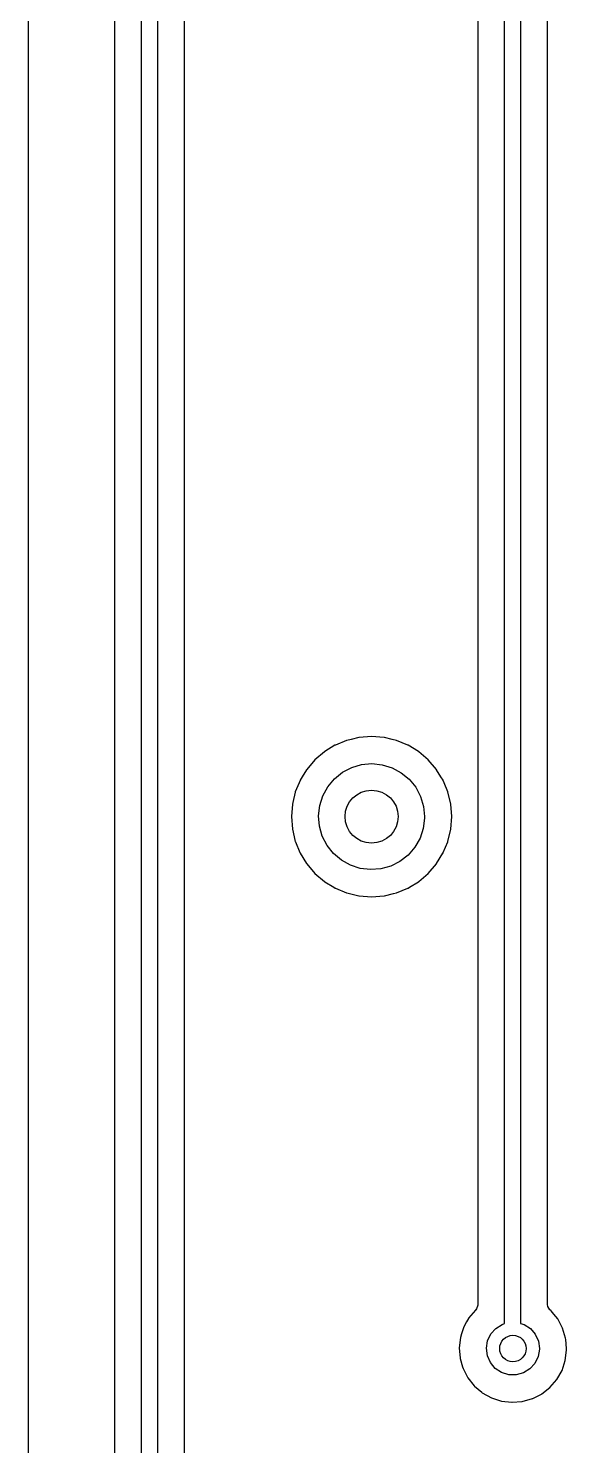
# Model space of a CAD drawing. Extents: x 84 to 124, y -235 to -33.
# Drawn here: x 84.33 to 94.49, y -221.42 to -194.69 of the extents above; entities that cross this region are included whole.
import ezdxf

# ---------------------------------------------------------------- set-up
doc = ezdxf.new("R2010")
doc.units = 0
doc.layers.add('BLACK', color=7, linetype='CONTINUOUS')

msp = doc.modelspace()

# ---------------------------------------------------------------- linework, layer by layer
at = {"layer": 'BLACK', "linetype": 'CONTINUOUS'}
for p, q in [((84.3285, -234.96), (84.3285, -33.0295)), ((86.464, -223.693), (86.464, -181.711)), ((86.764, -181.711), (86.764, -223.693)), ((85.9555, -182.061), (85.9555, -223.34)), ((87.2725, -223.342), (87.2725, -182.064)), ((93.3155, -219.123), (93.3155, -185.667)), ((93.6155, -185.729), (93.6155, -219.119)), ((92.807, -194.484), (92.807, -218.774)), ((94.124, -218.764), (94.124, -194.437)), ((90.1138, -208.214), (89.9198, -208.333)), ((90.118, -208.212), (90.1138, -208.214)), ((90.1226, -208.21), (90.118, -208.212)), ((90.3328, -208.123), (90.1226, -208.21)), ((90.1226, -208.21), (90.1226, -208.21)), ((90.3374, -208.121), (90.3328, -208.123)), ((90.3328, -208.123), (90.3328, -208.123)), ((90.4176, -208.102), (90.3374, -208.121)), ((90.5635, -208.067), (90.4176, -208.102)), ((90.5683, -208.065), (90.5635, -208.067)), ((90.5635, -208.067), (90.5635, -208.067)), ((90.805, -208.047), (90.5683, -208.065)), ((91.0417, -208.065), (90.805, -208.047)), ((91.0465, -208.067), (91.0417, -208.065)), ((91.1924, -208.102), (91.0465, -208.067)), ((91.0465, -208.067), (91.0465, -208.067)), ((91.2726, -208.121), (91.1924, -208.102)), ((91.2772, -208.123), (91.2726, -208.121)), ((91.4874, -208.21), (91.2772, -208.123)), ((91.2772, -208.123), (91.2772, -208.123)), ((91.492, -208.212), (91.4874, -208.21)), ((91.4874, -208.21), (91.4874, -208.21)), ((91.4962, -208.214), (91.492, -208.212)), ((91.6902, -208.333), (91.4962, -208.214)), ((89.735, -208.49), (89.5808, -208.671)), ((89.9156, -208.336), (89.735, -208.49)), ((89.9198, -208.333), (89.9156, -208.336)), ((89.9198, -208.333), (89.9198, -208.333)), ((91.6944, -208.336), (91.6902, -208.333)), ((91.6902, -208.333), (91.6902, -208.333)), ((91.875, -208.49), (91.6944, -208.336)), ((92.0292, -208.671), (91.875, -208.49)), ((89.5782, -208.675), (89.496, -208.809)), ((89.5808, -208.671), (89.5782, -208.675)), ((89.5782, -208.675), (89.5782, -208.675)), ((90.1053, -208.846), (90.2574, -208.723)), ((90.2574, -208.723), (90.4304, -208.633)), ((90.4304, -208.633), (90.6176, -208.578)), ((90.6176, -208.578), (90.812, -208.56)), ((90.812, -208.56), (91.0061, -208.58)), ((91.0061, -208.58), (91.1925, -208.638)), ((91.1925, -208.638), (91.3642, -208.731)), ((91.3642, -208.731), (91.5146, -208.855)), ((92.0318, -208.675), (92.0292, -208.671)), ((92.114, -208.809), (92.0318, -208.675)), ((92.0318, -208.675), (92.0318, -208.675)), ((89.4371, -208.921), (89.3659, -209.092)), ((89.4549, -208.878), (89.4371, -208.921)), ((89.4568, -208.873), (89.4549, -208.878)), ((89.4549, -208.878), (89.4549, -208.878)), ((89.496, -208.809), (89.4568, -208.873)), ((89.8859, -209.166), (89.9799, -208.995)), ((89.9799, -208.995), (90.1053, -208.846)), ((91.5146, -208.855), (91.6379, -209.007)), ((91.6379, -209.007), (91.7295, -209.179)), ((92.1532, -208.873), (92.114, -208.809)), ((92.1551, -208.878), (92.1532, -208.873)), ((92.1729, -208.921), (92.1551, -208.878)), ((92.1551, -208.878), (92.1551, -208.878)), ((92.2441, -209.092), (92.1729, -208.921)), ((89.317, -209.296), (89.3105, -209.323)), ((89.3647, -209.097), (89.317, -209.296)), ((89.3659, -209.092), (89.3647, -209.097)), ((89.8269, -209.352), (89.8859, -209.166)), ((91.7295, -209.179), (91.786, -209.366)), ((92.2453, -209.097), (92.2441, -209.092)), ((92.293, -209.296), (92.2453, -209.097)), ((92.2995, -209.323), (92.293, -209.296)), ((89.3105, -209.323), (89.2918, -209.56)), ((89.2918, -209.56), (89.3105, -209.797)), ((89.8051, -209.546), (89.8269, -209.352)), ((89.8214, -209.741), (89.8051, -209.546)), ((91.8046, -209.588), (91.7801, -209.782)), ((91.786, -209.366), (91.805, -209.56)), ((91.805, -209.56), (91.8046, -209.588)), ((92.3182, -209.56), (92.2995, -209.323)), ((92.2995, -209.797), (92.3182, -209.56)), ((89.3105, -209.797), (89.3659, -210.028)), ((89.8752, -209.928), (89.8214, -209.741)), ((91.7801, -209.782), (91.7185, -209.967)), ((92.2441, -210.028), (92.2995, -209.797)), ((89.3659, -210.028), (89.3678, -210.032)), ((89.3678, -210.032), (89.3678, -210.032)), ((89.3678, -210.032), (89.4517, -210.235)), ((89.9644, -210.102), (89.8752, -209.928)), ((90.0857, -210.255), (89.9644, -210.102)), ((91.7185, -209.967), (91.6221, -210.136)), ((92.1583, -210.235), (92.2422, -210.032)), ((92.2422, -210.032), (92.2441, -210.028)), ((92.2422, -210.032), (92.2422, -210.032)), ((89.4517, -210.235), (89.4568, -210.247)), ((89.4568, -210.247), (89.4593, -210.251)), ((89.4593, -210.251), (89.5782, -210.445)), ((90.2343, -210.381), (90.0857, -210.255)), ((90.4047, -210.476), (90.2343, -210.381)), ((91.4946, -210.284), (91.3408, -210.404)), ((91.6221, -210.136), (91.4946, -210.284)), ((92.0318, -210.445), (92.1507, -210.251)), ((92.1507, -210.251), (92.1532, -210.247)), ((92.1532, -210.247), (92.1583, -210.235)), ((89.5782, -210.445), (89.5782, -210.445)), ((89.5782, -210.445), (89.5808, -210.449)), ((89.5808, -210.449), (89.735, -210.63)), ((89.735, -210.63), (89.9156, -210.784)), ((90.5903, -210.537), (90.4047, -210.476)), ((90.7841, -210.56), (90.5903, -210.537)), ((90.9786, -210.545), (90.7841, -210.56)), ((91.1666, -210.492), (90.9786, -210.545)), ((91.3408, -210.404), (91.1666, -210.492)), ((91.6944, -210.784), (91.875, -210.63)), ((91.875, -210.63), (92.0292, -210.449)), ((92.0292, -210.449), (92.0318, -210.445)), ((92.0318, -210.445), (92.0318, -210.445)), ((89.9156, -210.784), (89.9198, -210.787)), ((89.9198, -210.787), (89.9198, -210.787)), ((89.9198, -210.787), (90.0906, -210.891)), ((90.0906, -210.891), (90.118, -210.908)), ((90.118, -210.908), (90.1226, -210.91)), ((90.1226, -210.91), (90.1226, -210.91)), ((90.1226, -210.91), (90.3328, -210.997)), ((91.2772, -210.997), (91.4874, -210.91)), ((91.4874, -210.91), (91.492, -210.908)), ((91.4874, -210.91), (91.4874, -210.91)), ((91.492, -210.908), (91.5194, -210.891)), ((91.5194, -210.891), (91.6902, -210.787)), ((91.6902, -210.787), (91.6944, -210.784)), ((91.6902, -210.787), (91.6902, -210.787)), ((90.3328, -210.997), (90.3374, -210.999)), ((90.3374, -210.999), (90.3888, -211.011)), ((90.3888, -211.011), (90.5635, -211.053)), ((90.5635, -211.053), (90.5635, -211.053)), ((90.5635, -211.053), (90.5683, -211.055)), ((90.5683, -211.055), (90.805, -211.073)), ((90.805, -211.073), (91.0417, -211.055)), ((91.0417, -211.055), (91.0465, -211.053)), ((91.0465, -211.053), (91.2212, -211.011)), ((91.0465, -211.053), (91.0465, -211.053)), ((91.2212, -211.011), (91.2726, -210.999)), ((91.2726, -210.999), (91.2772, -210.997)), ((92.763, -218.869), (92.6358, -219.02)), ((92.7678, -218.865), (92.763, -218.869)), ((92.7692, -218.864), (92.7678, -218.865)), ((92.787, -218.842), (92.7692, -218.864)), ((92.807, -218.774), (92.787, -218.842)), ((94.1299, -218.802), (94.124, -218.764)), ((94.1697, -218.861), (94.1299, -218.802)), ((94.1847, -218.874), (94.1697, -218.861)), ((94.1911, -218.879), (94.1847, -218.874)), ((94.195, -218.884), (94.1911, -218.879)), ((94.245, -218.945), (94.195, -218.884)), ((94.195, -218.884), (94.195, -218.884)), ((94.3161, -219.032), (94.245, -218.945)), ((92.5387, -219.2), (92.5016, -219.317)), ((92.5406, -219.194), (92.5387, -219.2)), ((92.5387, -219.2), (92.5387, -219.2)), ((92.5977, -219.09), (92.5406, -219.194)), ((92.6329, -219.026), (92.5977, -219.09)), ((92.6358, -219.02), (92.6329, -219.026)), ((92.6329, -219.026), (92.6329, -219.026)), ((93.0541, -219.318), (93.1479, -219.212)), ((93.1479, -219.212), (93.2678, -219.137)), ((93.2678, -219.137), (93.3155, -219.123)), ((93.6155, -219.119), (93.6817, -219.139)), ((93.6817, -219.139), (93.8007, -219.216)), ((94.4089, -219.207), (94.3161, -219.032)), ((94.4661, -219.396), (94.4089, -219.207)), ((92.4808, -219.382), (92.4587, -219.579)), ((92.5016, -219.317), (92.4808, -219.382)), ((92.972, -219.587), (92.9938, -219.447)), ((92.9938, -219.447), (93.0541, -219.318)), ((93.8007, -219.216), (93.8932, -219.324)), ((93.8932, -219.324), (93.9519, -219.453)), ((93.9519, -219.453), (93.972, -219.593)), ((94.4683, -219.419), (94.4661, -219.396)), ((94.4854, -219.593), (94.4683, -219.419)), ((92.4587, -219.579), (92.4753, -219.776)), ((92.9904, -219.727), (92.972, -219.587)), ((93.0475, -219.857), (92.9904, -219.727)), ((93.9483, -219.745), (93.8865, -219.873)), ((93.9719, -219.605), (93.9483, -219.745)), ((93.972, -219.593), (93.9719, -219.605)), ((94.4602, -219.818), (94.485, -219.621)), ((94.485, -219.621), (94.4854, -219.593)), ((92.4753, -219.776), (92.477, -219.782)), ((92.477, -219.782), (92.5212, -219.936)), ((92.5212, -219.936), (92.5298, -219.966)), ((92.5298, -219.966), (92.6202, -220.142)), ((93.1387, -219.966), (93.0475, -219.857)), ((93.2567, -220.044), (93.1387, -219.966)), ((93.7914, -219.978), (93.6706, -220.052)), ((93.8865, -219.873), (93.7914, -219.978)), ((94.3001, -220.177), (94.3978, -220.005)), ((94.3978, -220.005), (94.4602, -219.818)), ((92.6202, -220.142), (92.743, -220.297)), ((93.3921, -220.087), (93.2567, -220.044)), ((93.5338, -220.089), (93.3921, -220.087)), ((93.6706, -220.052), (93.5338, -220.089)), ((94.1708, -220.327), (94.3001, -220.177)), ((92.743, -220.297), (92.7477, -220.301)), ((92.7477, -220.301), (92.7477, -220.301)), ((92.7477, -220.301), (92.8832, -220.416)), ((92.8832, -220.416), (92.8936, -220.425)), ((92.8936, -220.425), (93.0663, -220.522)), ((93.0663, -220.522), (93.2544, -220.583)), ((93.648, -220.591), (93.8385, -220.538)), ((93.8385, -220.538), (93.844, -220.535)), ((93.844, -220.535), (94.0095, -220.451)), ((93.844, -220.535), (93.844, -220.535)), ((94.0095, -220.451), (94.015, -220.449)), ((94.0095, -220.451), (94.0095, -220.451)), ((94.015, -220.449), (94.1708, -220.327)), ((93.2544, -220.583), (93.4508, -220.606)), ((93.4508, -220.606), (93.4569, -220.606)), ((93.4569, -220.606), (93.6418, -220.591)), ((93.4569, -220.606), (93.4569, -220.606)), ((93.6418, -220.591), (93.6418, -220.591)), ((93.6418, -220.591), (93.648, -220.591))]:
    msp.add_line(p, q, dxfattribs=at)
at = {"layer": 'BLACK'}
for centre, radius in [((90.805, -209.56), 0.5), ((93.472, -219.593), 0.25)]:
    msp.add_circle(centre, radius, dxfattribs=at)

doc.saveas('drawing.dxf')
